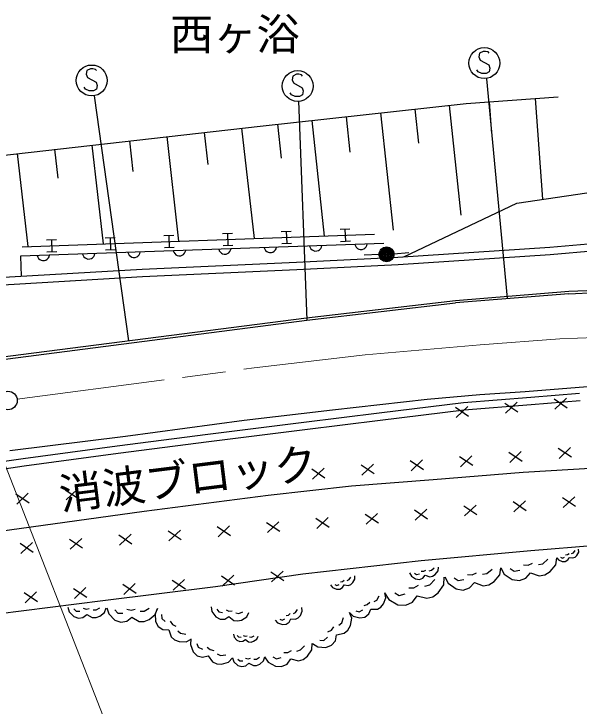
# Model space of a CAD drawing. Units: millimetres, scale not verified. Extents: x 40000 to 680000, y 20000 to 380000.
# Drawn here: x 163646 to 209356, y 262691 to 318675 of the extents above; entities that cross this region are included whole.
import ezdxf
from ezdxf.enums import TextEntityAlignment as Align

# ---------------------------------------------------------------- set-up
doc = ezdxf.new("R2010")
doc.units = ezdxf.units.MM
doc.header["$LTSCALE"] = 1000
doc.linetypes.add('CHAIN', pattern=[18.5, 12, -1.5, 3.5, -1.5])
for name, color, linetype, lineweight in [('M-BGD', 7, 'Continuous', 25), ('M-BGD-EXST', 7, 'Continuous', 25), ('M-BMK', 2, 'CHAIN', 13), ('M-BMK-SRVR', 3, 'Continuous', 25), ('M-STR-HTXT', 7, 'Continuous', 13), ('M-STR-STRC', 7, 'Continuous', 25)]:
    doc.layers.add(name, color=color, linetype=linetype, lineweight=lineweight)
doc.layers.add('M-BMK-HTXT', color=7, linetype='Continuous')
doc.styles.add('ＭＳ ゴシック', font='')
doc.styles.get('ＭＳ ゴシック').set_extended_font_data('MS Gothic')

msp = doc.modelspace()

# ---------------------------------------------------------------- linework, layer by layer
at = {"layer": 'M-BGD'}
for p, q in [((200220, 311412), (207667, 311957)), ((183568, 309605), (200220, 311412)), ((202082, 311548), (202269, 308991)), ((205805, 311821), (206402, 303680)), ((196057, 310960), (196356, 308206)), ((198832, 311261), (199796, 302384)), ((190506, 310358), (190817, 307492)), ((193282, 310659), (194310, 301179)), ((162403, 307206), (183568, 309605)), ((184955, 309755), (185253, 307010)), ((187731, 310056), (188746, 300705)), ((179032, 309091), (179328, 306481)), ((182056, 309433), (183068, 300502)), ((176009, 308748), (176968, 300285)), ((169962, 308063), (170868, 300067)), ((172985, 308405), (173265, 305936)), ((163915, 307377), (164768, 299849)), ((166938, 307720), (167202, 305391)), ((204313, 303376), (215333, 304978)), ((195182, 299039), (204313, 303376)), ((190022, 301251), (190821, 301279)), ((190422, 301265), (190457, 300266)), ((164328, 299833), (192813, 300850)), ((175779, 300742), (176579, 300771)), ((176179, 300757), (176215, 299757)), ((180527, 300912), (181326, 300940)), ((180927, 300926), (180962, 299927)), ((185274, 301081), (186074, 301110)), ((185674, 301096), (185710, 300096)), ((206977, 299800), (216480, 300675)), ((193561, 300108), (164194, 299074)), ((166284, 300404), (167084, 300432)), ((166684, 300418), (166720, 299418)), ((171032, 300573), (171831, 300602)), ((171432, 300587), (171467, 299588)), ((186109, 300110), (185310, 300082)), ((190857, 300280), (190057, 300251)), ((207024, 299202), (216538, 300078)), ((171867, 299602), (171067, 299574)), ((176614, 299772), (175815, 299743)), ((177506, 299423), (177542, 299544)), ((180213, 299638), (180257, 299520)), ((180257, 299520), (180321, 299422)), ((181362, 299941), (180562, 299913)), ((181120, 299450), (181177, 299552)), ((181177, 299552), (181213, 299673)), ((183884, 299767), (183928, 299649)), ((183928, 299649), (183992, 299551)), ((183992, 299551), (184095, 299455)), ((184695, 299476), (184791, 299579)), ((184791, 299579), (184848, 299681)), ((184848, 299681), (184883, 299803)), ((187555, 299897), (187599, 299778)), ((187599, 299778), (187663, 299680)), ((187663, 299680), (187766, 299584)), ((187766, 299584), (187868, 299528)), ((187868, 299528), (187989, 299492)), ((188149, 299498), (188268, 299542)), ((188268, 299542), (188366, 299605)), ((188366, 299605), (188462, 299709)), ((188462, 299709), (188518, 299811)), ((188518, 299811), (188554, 299932)), ((191226, 300026), (191270, 299908)), ((191270, 299908), (191333, 299810)), ((191333, 299810), (191437, 299713)), ((191437, 299713), (191539, 299657)), ((191539, 299657), (191660, 299621)), ((191660, 299621), (191820, 299627)), ((191820, 299627), (191939, 299671)), ((191939, 299671), (192036, 299735)), ((192036, 299735), (192133, 299838)), ((192133, 299838), (192189, 299940)), ((192189, 299940), (192225, 300061)), ((194692, 299008), (206977, 299800)), ((164194, 299074), (164249, 297459)), ((165530, 299121), (165574, 299002)), ((165574, 299002), (165638, 298904)), ((167119, 299433), (166320, 299404)), ((166437, 298932), (166494, 299035)), ((166494, 299035), (166529, 299156)), ((169201, 299250), (169245, 299131)), ((169245, 299131), (169309, 299034)), ((169309, 299034), (169412, 298937)), ((169914, 298895), (170012, 298958)), ((170012, 298958), (170108, 299062)), ((170108, 299062), (170164, 299164)), ((170164, 299164), (170200, 299285)), ((172872, 299379), (172916, 299261)), ((172916, 299261), (172979, 299163)), ((172979, 299163), (173083, 299067)), ((173083, 299067), (173185, 299010)), ((173185, 299010), (173306, 298974)), ((173306, 298974), (173466, 298980)), ((173466, 298980), (173585, 299024)), ((173585, 299024), (173682, 299088)), ((173682, 299088), (173779, 299191)), ((173779, 299191), (173835, 299293)), ((173835, 299293), (173871, 299415)), ((176542, 299509), (176587, 299390)), ((176587, 299390), (176650, 299292)), ((176650, 299292), (176754, 299196)), ((176754, 299196), (176856, 299140)), ((176856, 299140), (176977, 299104)), ((176977, 299104), (177137, 299109)), ((177137, 299109), (177255, 299154)), ((177255, 299154), (177353, 299217)), ((177353, 299217), (177450, 299321)), ((177450, 299321), (177506, 299423)), ((180321, 299422), (180424, 299325)), ((180424, 299325), (180526, 299269)), ((180526, 299269), (180648, 299233)), ((180648, 299233), (180808, 299239)), ((180808, 299239), (180926, 299283)), ((180926, 299283), (181024, 299346)), ((181024, 299346), (181120, 299450)), ((184095, 299455), (184197, 299398)), ((184197, 299398), (184319, 299363)), ((184319, 299363), (184478, 299368)), ((184478, 299368), (184597, 299412)), ((184597, 299412), (184695, 299476)), ((186500, 298591), (194692, 299008)), ((187989, 299492), (188149, 299498)), ((193179, 299207), (191979, 299171)), ((194377, 299271), (195573, 299363)), ((194727, 298409), (207024, 299202)), ((165638, 298904), (165741, 298808)), ((165741, 298808), (165843, 298751)), ((165843, 298751), (165965, 298716)), ((165965, 298716), (166124, 298721)), ((166124, 298721), (166243, 298766)), ((166243, 298766), (166341, 298829)), ((166341, 298829), (166437, 298932)), ((169412, 298937), (169514, 298881)), ((169514, 298881), (169635, 298845)), ((169635, 298845), (169795, 298851)), ((169795, 298851), (169914, 298895)), ((174027, 298034), (186500, 298591)), ((186529, 297992), (194727, 298409)), ((161885, 297320), (174027, 298034)), ((174058, 297435), (186529, 297992)), ((161935, 296722), (174058, 297435)), ((204992, 288146), (213076, 288796)), ((197064, 287520), (201327, 287881)), ((201327, 287881), (204992, 288146)), ((205439, 287688), (209389, 288013)), ((189410, 286657), (197064, 287520)), ((193190, 286416), (199991, 287246)), ((199991, 287246), (205439, 287688)), ((203407, 286378), (204337, 287260)), ((205488, 287090), (209431, 287414)), ((208390, 286799), (207326, 287512)), ((207393, 286715), (208322, 287596)), ((182268, 285820), (189410, 286657)), ((193263, 285820), (200052, 286648)), ((200418, 286126), (199354, 286839)), ((199422, 286042), (200351, 286923)), ((200052, 286648), (205488, 287090)), ((204404, 286462), (203340, 287176)), ((187098, 285661), (193190, 286416)), ((172674, 284527), (182268, 285820)), ((179334, 284691), (187098, 285661)), ((187172, 285066), (193263, 285820)), ((179410, 284095), (187172, 285066)), ((163334, 283364), (172674, 284527)), ((171996, 283743), (179334, 284691)), ((172075, 283148), (179410, 284095)), ((164403, 282708), (171996, 283743)), ((208726, 282813), (207662, 283526)), ((207730, 282729), (208659, 283610)), ((164485, 282113), (172075, 283148)), ((200755, 282140), (199691, 282853)), ((199758, 282056), (200687, 282937)), ((204740, 282477), (203677, 283190)), ((203744, 282393), (204673, 283274)), ((155326, 281436), (164403, 282708)), ((192783, 281467), (191719, 282180)), ((191787, 281383), (192716, 282264)), ((196769, 281804), (195705, 282517)), ((195772, 281719), (196701, 282601)), ((204824, 281603), (213811, 282172)), ((155396, 280840), (164485, 282113)), ((188797, 281130), (187733, 281843)), ((187801, 281046), (188730, 281928)), ((197547, 281010), (204824, 281603)), ((184213, 279765), (190951, 280520)), ((190951, 280520), (197547, 281010)), ((168868, 279448), (167804, 280161)), ((167872, 279364), (168801, 280245)), ((164882, 279111), (163819, 279824)), ((163886, 279027), (164815, 279908)), ((174177, 278466), (184213, 279765)), ((209063, 278827), (207999, 279540)), ((208066, 278743), (208995, 279625)), ((201091, 278154), (200027, 278867)), ((200095, 278070), (201024, 278951)), ((205077, 278491), (204013, 279204)), ((204081, 278407), (205010, 279288)), ((160929, 276621), (174177, 278466)), ((192123, 277397), (193052, 278278)), ((197105, 277818), (196042, 278531)), ((196109, 277734), (197038, 278615)), ((189134, 277145), (188070, 277858)), ((188137, 277061), (189066, 277942)), ((193120, 277481), (192056, 278194)), ((181162, 276472), (180098, 277185)), ((180166, 276387), (181095, 277269)), ((185148, 276808), (184084, 277521)), ((184151, 276724), (185081, 277605)), ((172194, 275714), (173123, 276596)), ((177176, 276135), (176113, 276848)), ((176180, 276051), (177109, 276932)), ((169205, 275462), (168141, 276175)), ((168208, 275378), (169137, 276259)), ((173190, 275798), (172127, 276511)), ((165219, 275125), (164155, 275838)), ((164222, 275041), (165152, 275923)), ((205439, 275265), (213805, 275955)), ((196581, 274457), (205439, 275265)), ((208262, 274937), (208417, 274957)), ((208417, 274957), (208545, 275047)), ((208750, 275046), (208891, 275101)), ((208891, 275101), (209027, 275276)), ((209029, 274747), (209179, 274887)), ((209179, 274887), (209322, 275147)), ((209322, 275147), (209310, 275387)), ((187013, 273379), (196581, 274457)), ((206421, 274212), (206824, 274566)), ((207466, 274121), (207548, 274697)), ((207540, 274696), (207694, 274511)), ((207694, 274511), (207989, 274382)), ((207851, 274736), (207998, 274671)), ((207989, 274382), (208229, 274394)), ((207998, 274671), (208175, 274740)), ((208229, 274394), (208428, 274512)), ((208428, 274512), (208549, 274723)), ((208549, 274723), (208852, 274678)), ((208852, 274678), (209029, 274747)), ((197412, 273679), (197619, 273867)), ((197958, 273641), (197996, 273943)), ((201899, 273414), (202309, 273760)), ((202942, 273304), (203035, 273878)), ((203022, 273876), (203302, 273365)), ((203779, 273826), (204100, 273604)), ((204849, 274114), (205228, 274089)), ((205228, 274089), (205573, 274245)), ((206059, 274146), (206421, 274212)), ((207005, 273570), (207466, 274121)), ((179939, 272368), (187013, 273379)), ((180502, 272402), (181431, 273283)), ((185484, 272822), (184421, 273535)), ((184488, 272738), (185417, 273619)), ((191224, 272968), (191213, 273234)), ((195643, 273472), (195793, 273208)), ((195793, 273208), (196132, 272983)), ((196038, 273453), (196207, 273340)), ((196207, 273340), (196443, 273387)), ((196593, 273613), (196791, 273604)), ((196706, 273048), (196904, 273284)), ((196791, 273604), (196970, 273689)), ((196904, 273284), (197271, 273161)), ((197224, 273641), (197412, 273679)), ((197271, 273161), (197506, 273208)), ((197506, 273208), (197723, 273350)), ((197723, 273350), (197958, 273641)), ((200326, 273346), (200704, 273314)), ((200704, 273314), (201052, 273464)), ((201536, 273355), (201899, 273414)), ((202471, 272761), (202942, 273304)), ((203302, 273365), (203944, 272921)), ((204100, 273604), (204553, 273686)), ((205046, 273028), (205433, 273472)), ((205433, 273472), (206133, 273225)), ((206133, 273225), (206585, 273307)), ((206585, 273307), (207005, 273570)), ((177513, 272149), (176449, 272862)), ((176516, 272065), (177446, 272946)), ((181499, 272486), (180435, 273199)), ((190049, 272749), (190221, 272769)), ((190221, 272769), (190364, 272868)), ((190590, 272863), (190747, 272923)), ((190747, 272923), (190899, 273115)), ((190896, 272530), (191062, 272683)), ((191062, 272683), (191224, 272968)), ((196132, 272983), (196433, 272945)), ((196433, 272945), (196706, 273048)), ((197275, 272508), (197681, 272927)), ((198415, 272501), (198454, 273132)), ((198495, 273143), (198764, 272627)), ((199251, 273079), (199567, 272850)), ((199567, 272850), (200021, 272924)), ((200502, 272256), (200897, 272693)), ((200897, 272693), (201592, 272433)), ((202046, 272506), (202471, 272761)), ((203944, 272921), (204520, 272839)), ((204520, 272839), (205046, 273028)), ((169541, 271476), (168477, 272189)), ((168545, 271392), (169474, 272273)), ((170847, 271244), (179939, 272368)), ((173527, 271813), (172463, 272526)), ((172531, 271729), (173460, 272610)), ((189249, 272491), (189416, 272285)), ((189416, 272285), (189741, 272139)), ((189593, 272532), (189755, 272458)), ((189741, 272139), (190007, 272149)), ((189755, 272458), (189952, 272532)), ((190007, 272149), (190228, 272277)), ((190228, 272277), (190365, 272509)), ((190365, 272509), (190699, 272456)), ((190699, 272456), (190896, 272530)), ((195580, 272266), (195993, 272272)), ((195993, 272272), (196354, 272471)), ((196888, 272406), (197275, 272508)), ((197963, 271864), (198415, 272501)), ((198764, 272627), (199398, 272170)), ((199398, 272170), (199972, 272077)), ((199972, 272077), (200502, 272256)), ((201592, 272433), (202046, 272506)), ((165555, 271140), (164492, 271853)), ((164559, 271055), (165488, 271937)), ((193003, 271275), (193194, 271609)), ((193622, 271849), (193969, 271320)), ((193733, 271457), (193654, 271867)), ((194446, 271861), (194813, 271648)), ((194813, 271648), (195296, 271776)), ((195888, 271106), (196269, 271621)), ((196269, 271621), (197048, 271414)), ((197048, 271414), (197531, 271542)), ((197531, 271542), (197963, 271864)), ((161886, 270098), (170847, 271244)), ((192222, 270913), (192420, 271100)), ((192772, 271146), (193003, 271275)), ((193325, 270699), (193549, 270976)), ((193549, 270976), (193733, 271457)), ((193969, 271320), (194703, 270894)), ((195334, 270855), (195888, 271106)), ((168007, 270685), (168126, 270311)), ((168501, 270554), (168685, 270365)), ((169246, 270606), (169493, 270540)), ((169493, 270540), (169742, 270599)), ((170050, 270471), (170298, 270467)), ((170298, 270467), (170611, 270649)), ((170978, 270272), (171107, 270642)), ((171155, 270642), (171314, 270148)), ((171809, 270471), (172053, 270222)), ((172794, 270542), (173121, 270457)), ((173121, 270457), (173450, 270535)), ((174186, 270364), (174599, 270605)), ((175252, 270598), (175063, 270170)), ((175086, 270108), (175255, 270598)), ((179589, 270723), (179656, 270337)), ((180061, 270526), (180217, 270314)), ((180806, 270475), (181042, 270376)), ((186432, 270271), (186588, 270504)), ((186971, 270366), (186936, 270667)), ((191570, 270321), (191858, 270482)), ((191959, 270841), (192222, 270913)), ((192347, 270151), (192505, 270542)), ((192505, 270542), (193037, 270538)), ((193037, 270538), (193325, 270699)), ((194703, 270894), (195334, 270855)), ((168126, 270311), (168493, 269934)), ((168493, 269934), (168863, 269805)), ((168685, 270365), (168995, 270361)), ((168863, 269805), (169236, 269862)), ((169236, 269862), (169549, 270106)), ((169549, 270106), (169980, 269852)), ((169980, 269852), (170290, 269847)), ((170290, 269847), (170601, 269967)), ((170601, 269967), (170978, 270272)), ((171314, 270148), (171801, 269651)), ((172053, 270222), (172463, 270218)), ((172784, 269558), (173197, 269882)), ((173197, 269882), (173768, 269548)), ((173858, 270367), (174186, 270364)), ((174589, 269703), (175086, 270108)), ((175063, 270170), (175095, 269543)), ((175591, 270092), (175607, 269778)), ((179656, 270337), (179967, 269913)), ((179967, 269913), (180316, 269734)), ((180217, 270314), (180523, 270267)), ((180693, 269739), (181037, 269938)), ((181037, 269938), (181429, 269627)), ((181042, 270376), (181296, 270400)), ((181584, 270230), (181829, 270193)), ((181829, 270193), (182164, 270330)), ((182061, 269656), (182475, 269906)), ((182475, 269906), (182654, 270255)), ((185653, 270011), (185847, 270049)), ((185847, 270049), (186001, 270174)), ((186259, 270189), (186432, 270271)), ((186637, 269837), (186813, 270026)), ((186813, 270026), (186971, 270366)), ((190160, 269430), (190308, 269860)), ((190776, 270253), (191084, 269973)), ((190967, 269803), (190786, 270262)), ((191084, 269973), (191624, 269821)), ((191301, 270397), (191570, 270321)), ((191624, 269821), (192033, 269899)), ((192033, 269899), (192347, 270151)), ((171801, 269651), (172291, 269482)), ((172291, 269482), (172784, 269558)), ((173768, 269548), (174178, 269544)), ((174178, 269544), (174589, 269703)), ((175095, 269543), (175325, 269135)), ((175607, 269778), (175881, 269530)), ((176299, 269551), (176469, 269297)), ((176469, 269297), (176738, 269153)), ((180316, 269734), (180693, 269739)), ((181429, 269627), (181735, 269580)), ((181735, 269580), (182061, 269656)), ((184764, 269645), (184974, 269426)), ((184974, 269426), (185357, 269288)), ((185152, 269722), (185344, 269653)), ((185344, 269653), (185561, 269755)), ((185357, 269288), (185658, 269323)), ((185658, 269323), (185898, 269489)), ((185898, 269489), (186034, 269765)), ((186034, 269765), (186420, 269735)), ((186420, 269735), (186637, 269837)), ((189921, 269229), (190160, 269430)), ((190860, 269204), (190967, 269803)), ((175325, 269135), (175704, 268892)), ((175704, 268892), (176177, 268863)), ((176177, 268863), (176362, 268296)), ((176913, 268795), (177133, 268597)), ((189045, 268696), (189334, 268837)), ((189334, 268837), (189522, 269098)), ((190363, 268582), (190662, 268833)), ((190662, 268833), (190860, 269204)), ((176362, 268296), (176636, 268048)), ((177133, 268597), (177556, 268513)), ((181401, 268524), (181459, 268278)), ((181459, 268278), (181678, 268018)), ((181712, 268417), (181822, 268287)), ((181822, 268287), (182021, 268269)), ((182194, 268415), (182350, 268361)), ((182350, 268361), (182513, 268387)), ((182705, 268290), (182865, 268276)), ((182865, 268276), (183074, 268379)), ((183293, 268119), (183393, 268351)), ((188708, 268006), (189006, 268257)), ((189647, 267980), (189745, 268470)), ((189745, 268470), (190363, 268582)), ((176636, 268048), (177010, 267910)), ((177010, 267910), (177588, 267886)), ((177588, 267886), (177995, 268116)), ((177968, 268140), (177917, 267675)), ((177917, 267675), (178134, 267086)), ((178444, 267758), (178552, 267463)), ((181678, 268018), (181910, 267918)), ((181910, 267918), (182152, 267937)), ((182152, 267937), (182366, 268079)), ((182366, 268079), (182631, 267895)), ((182631, 267895), (182830, 267878)), ((182830, 267878), (183036, 267940)), ((183036, 267940), (183293, 268119)), ((187748, 267240), (187773, 267745)), ((187800, 267752), (188221, 267494)), ((188378, 268034), (188708, 268006)), ((188880, 267437), (189339, 267619)), ((189339, 267619), (189647, 267980)), ((178134, 267086), (178475, 266766)), ((178552, 267463), (178888, 267308)), ((179281, 267453), (179519, 267262)), ((179519, 267262), (179819, 267205)), ((185812, 267034), (186099, 267197)), ((186527, 267150), (186835, 267235)), ((186835, 267235), (187157, 267574)), ((187392, 266726), (187748, 267240)), ((188221, 267494), (188880, 267437)), ((178475, 266766), (178909, 266647)), ((178909, 266647), (179369, 266760)), ((179369, 266760), (179715, 266275)), ((180092, 266916), (180361, 266792)), ((180361, 266792), (180790, 266838)), ((181007, 266249), (181328, 266590)), ((181332, 266588), (181446, 266280)), ((181751, 266498), (181912, 266347)), ((182373, 266571), (182583, 266526)), ((182583, 266526), (182789, 266585)), ((183052, 266489), (183260, 266496)), ((183260, 266496), (183515, 266661)), ((183837, 266359), (183930, 266675)), ((183919, 266674), (184202, 266255)), ((184579, 266691), (184874, 266524)), ((184874, 266524), (185260, 266631)), ((185482, 267025), (185812, 267034)), ((185739, 266100), (186039, 266516)), ((186039, 266516), (186664, 266357)), ((187050, 266464), (187392, 266726)), ((179715, 266275), (180051, 266120)), ((180051, 266120), (180449, 266099)), ((180449, 266099), (181007, 266249)), ((181446, 266280), (181768, 265978)), ((181768, 265978), (182084, 265885)), ((181912, 266347), (182172, 266356)), ((182084, 265885), (182394, 265947)), ((182394, 265947), (182647, 266164)), ((182647, 266164), (183017, 265968)), ((183017, 265968), (183277, 265977)), ((183277, 265977), (183534, 266089)), ((183534, 266089), (183837, 266359)), ((184202, 266255), (184793, 265921)), ((185298, 265895), (185739, 266100)), ((186664, 266357), (187050, 266464)), ((184793, 265921), (185298, 265895))]:
    msp.add_line(p, q, dxfattribs=at)
for radius in [600, 528, 456, 384, 312, 240, 168, 96, 24]:
    msp.add_circle((193779, 299225), radius, dxfattribs=at)
at = {"layer": 'M-BGD-EXST'}
for p, q in [((201290, 315491), (201240, 315191)), ((201240, 315191), (201340, 314941)), ((201590, 315641), (201290, 315491)), ((201790, 315641), (201590, 315641)), ((201990, 315591), (201790, 315641)), ((202090, 315491), (201990, 315591)), ((201340, 314941), (202040, 314541)), ((169543, 314087), (169493, 313787)), ((169843, 314237), (169543, 314087)), ((170043, 314237), (169843, 314237)), ((170243, 314187), (170043, 314237)), ((170343, 314087), (170243, 314187)), ((201190, 313991), (201090, 314141)), ((202040, 314541), (202140, 314291)), ((202140, 314291), (202090, 313991)), ((169493, 313787), (169593, 313537)), ((169593, 313537), (170293, 313137)), ((186197, 313637), (186147, 313337)), ((186497, 313787), (186197, 313637)), ((186697, 313787), (186497, 313787)), ((186897, 313737), (186697, 313787)), ((186997, 313637), (186897, 313737)), ((201490, 313841), (201190, 313991)), ((201840, 313841), (201490, 313841)), ((202090, 313991), (201840, 313841)), ((170293, 313137), (170393, 312887)), ((186147, 313337), (186247, 313087)), ((186247, 313087), (186947, 312687)), ((201872, 313429), (203540, 295683)), ((169443, 312587), (169343, 312737)), ((169743, 312437), (169443, 312587)), ((170093, 312437), (169743, 312437)), ((170343, 312587), (170093, 312437)), ((170393, 312887), (170343, 312587)), ((186947, 312687), (187047, 312437)), ((187047, 312437), (186997, 312137)), ((170140, 312042), (172930, 292230)), ((186097, 312137), (185997, 312287)), ((186397, 311987), (186097, 312137)), ((186747, 311987), (186397, 311987)), ((186997, 312137), (186747, 311987)), ((186659, 311634), (187327, 293899))]:
    msp.add_line(p, q, dxfattribs=at)
for centre in [(201690, 314691), (169943, 313287), (186597, 312837)]:
    msp.add_circle(centre, 1250, dxfattribs=at)
at = {"layer": 'M-BMK'}
for p, q in [((201343, 291919), (207782, 292408)), ((207782, 292408), (215280, 292652)), ((192052, 291104), (201343, 291919)), ((183086, 290044), (192052, 291104)), ((163913, 287509), (183086, 290044))]:
    msp.add_line(p, q, dxfattribs=at)
at = {"layer": 'M-BMK-SRVR'}
msp.add_circle((163170, 287411), 750, dxfattribs=at)
at = {"layer": 'M-STR-HTXT'}
msp.add_line((162740, 282747), (172065, 258814), dxfattribs=at)
at = {"layer": 'M-STR-STRC'}
for p, q in [((199349, 295500), (208517, 296241)), ((208523, 296242), (215732, 296578)), ((208532, 296042), (215741, 296379)), ((208532, 296042), (199368, 295301)), ((187302, 294097), (199349, 295500)), ((187327, 293899), (199368, 295301)), ((160498, 290645), (187302, 294097)), ((160521, 290446), (187327, 293899))]:
    msp.add_line(p, q, dxfattribs=at)

# ---------------------------------------------------------------- texts
at = {"layer": 'M-BGD', "style": 'ＭＳ ゴシック'}
msp.add_text('消波ブロック', height=2566, rotation=7.1, dxfattribs=at).set_placement((177732, 281112), align=Align.MIDDLE_CENTER)
at = {"layer": 'M-BMK-HTXT', "style": 'ＭＳ ゴシック'}
msp.add_text('西ヶ浴', height=2566, dxfattribs=at).set_placement((181520, 317025), align=Align.MIDDLE_CENTER)

doc.saveas('drawing.dxf')
